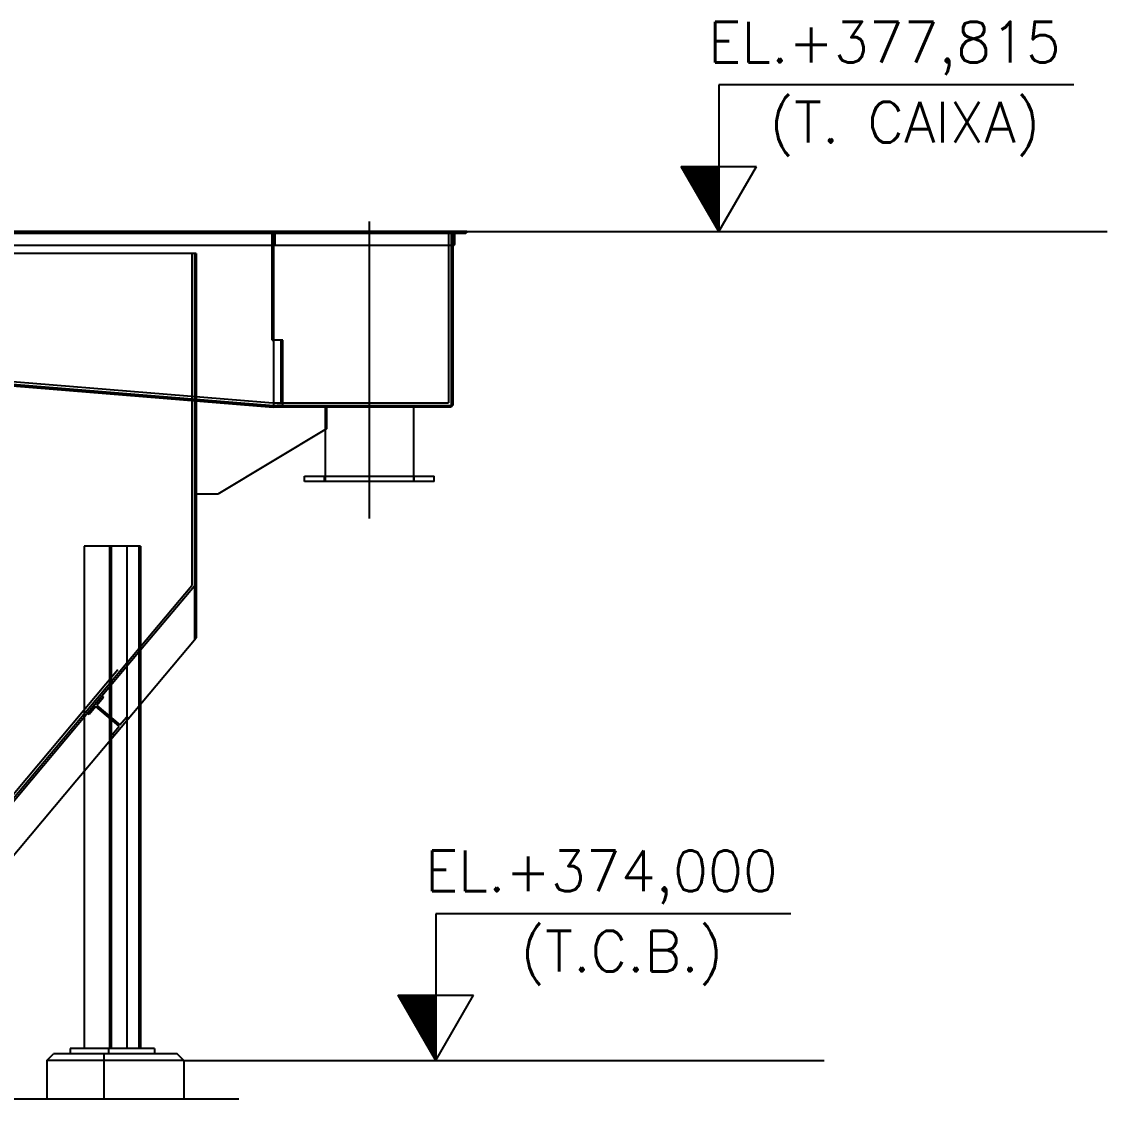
# Model space of a CAD drawing. Header units: metres. Extents: x 0 to 63075, y 0 to 44550.
# Drawn here: x 41030 to 46027, y 29444 to 34403 of the extents above; entities that cross this region are included whole.
import ezdxf
from ezdxf.enums import TextEntityAlignment as Align

# ---------------------------------------------------------------- set-up
doc = ezdxf.new("R2010")
doc.units = ezdxf.units.M
doc.header["$LTSCALE"] = 75
for name, color, linetype in [('GSB', 7, 'Continuous'), ('SDM', 7, 'Continuous'), ('SL1', 8, 'Continuous')]:
    doc.layers.add(name, color=color, linetype=linetype)
doc.styles.add('R100', font='simplex.shx', dxfattribs={"height": 2.5})

# ---------------------------------------------------------------- blocks, each defined once
blk = doc.blocks.new('A$C24fbfe94')
at = {"layer": 'SL1', "ltscale": 200}
for p, q in [((9255.5, 2734.7), (9255.5, 4102)), ((8458, 3955), (5442, 3955)), ((8813.3, 3247.1), (8813.9, 3255.1)), ((9058, 3247.1), (9058, 3147.1)), ((9058, 3147.1), (8558, 2847))]:
    blk.add_line(p, q, dxfattribs=at)
at = {"layer": 'SL1', "extrusion": (2.22045e-16, 1, -2.22045e-16)}
for p, q in [((8872.8, 4055), (4970.5, 4055)), ((5022.7, 4048.6), (9698.9, 4048.6)), ((8873.3, 4055), (8873.3, 4052.6)), ((9703.9, 4055), (8873.3, 4055)), ((8820.3, 4040.7), (8820.3, 3995.5)), ((9641.7, 3991.5), (5032.7, 3991.5)), ((8814.2, 3991.5), (8814.2, 3255)), ((8817.3, 3991.5), (8817, 3991.5)), ((9640.4, 3991.5), (9640.4, 3255)), ((9644.4, 3978.8), (9644.4, 3978.8)), ((8458, 3055), (8458, 2186)), ((7942.7, 2607), (7942.7, 295.6)), ((8059.7, 2607), (8059.7, 295.6)), ((8066.9, 2607), (8066.9, 295.6)), ((8138.5, 2607), (8138.5, 295.6)), ((8194.6, 2607), (8194.6, 295.6)), ((8201.9, 2607), (8201.9, 295.6)), ((8201.5, 1880.4), (8458, 2186)), ((7909.2, 1532), (7943.1, 1572.3)), ((7489.7, 1032), (7909.2, 1532)), ((7877.7, 295.6), (7877.7, 270.2)), ((8054.5, 295.6), (7877.7, 295.6)), ((8054.5, 270.2), (7877.7, 270.2)), ((8054.5, 295.6), (8054.5, 270.2)), ((8266.6, 295.6), (8054.5, 295.6)), ((8266.6, 270.2), (8054.5, 270.2)), ((8266.6, 295.6), (8266.6, 270.2))]:
    blk.add_line(p, q, dxfattribs=at)
at = {"layer": 'SL1', "ltscale": 200, "extrusion": (2.22045e-16, 1, -2.22045e-16)}
for p, q in [((8807.4, 3555), (8807.4, 4048.6)), ((9620.4, 4048.6), (9620.4, 3267)), ((9632.4, 4048.6), (9632.4, 3255)), ((8438, 3955), (8438, 2425.8)), ((8450, 3955), (8450, 2176.5)), ((8458, 3955), (8458, 3287.2)), ((8807.4, 3555), (8815.6, 3555)), ((8858, 3555), (8815.6, 3555)), ((8850, 3263.7), (8850, 3555)), ((8858, 3255), (8858, 3555)), ((8458, 3287.2), (8458, 3055)), ((8814.2, 3267), (9620.4, 3267)), ((8814.2, 3255), (8814.2, 3247)), ((8814.2, 3255), (9632.4, 3255)), ((9052.3, 3255), (9052.3, 3247)), ((9052.3, 3255), (9052.3, 3247)), ((9458.7, 3255), (9458.7, 3247)), ((9632.4, 3255), (9632.4, 3247)), ((9632.4, 3255), (9640.4, 3255)), ((9632.4, 3247), (8814.2, 3247)), ((9052.3, 3247), (9052.3, 2930.1)), ((9458.7, 3247), (9458.7, 2930.1)), ((9458.7, 3247), (9458.7, 2930.1)), ((9052.3, 3143.7), (9052.3, 2930.1)), ((8957, 2930.1), (9553.9, 2930.1)), ((8957, 2904.7), (8957, 2930.1)), ((8957, 2930.1), (9553.9, 2930.1)), ((8957, 2904.7), (8957, 2930.1)), ((9553.9, 2904.7), (8957, 2904.7)), ((9553.9, 2904.7), (8957, 2904.7)), ((9049.5, 2904.7), (9049.5, 2930.1)), ((9049.5, 2904.7), (9049.5, 2930.1)), ((9052.3, 2930.1), (9052.3, 2910.9)), ((9052.3, 2930.1), (9052.3, 2910.9)), ((9458.7, 2930.1), (9458.7, 2910.9)), ((9458.7, 2930.1), (9458.7, 2910.9)), ((9461.5, 2904.7), (9461.5, 2930.1)), ((9461.5, 2904.7), (9461.5, 2930.1)), ((9553.9, 2904.7), (9553.9, 2930.1)), ((9553.9, 2904.7), (9553.9, 2930.1)), ((8558, 2847), (8458, 2847)), ((8059.7, 2607), (7942.7, 2607)), ((8066.9, 2607), (8059.7, 2607)), ((8138.5, 2607), (8066.9, 2607)), ((8194.6, 2607), (8138.5, 2607)), ((8201.9, 2607), (8194.6, 2607)), ((8107.5, 2032), (8438, 2425.8)), ((8119.9, 2032), (8450, 2425.4)), ((8450, 2440.1), (8450, 2425.4)), ((7678.8, 1539.7), (8098.4, 2039.7)), ((7688, 1532), (8107.5, 2032)), ((7700.3, 1532), (8119.9, 2032)), ((7958, 1839.1), (8023.6, 1917.2)), ((8031.5, 1910.6), (8000.8, 1874.1)), ((8023.6, 1917.2), (8031.5, 1910.6)), ((7943.1, 1572.3), (8201.9, 1880.8)), ((7996.6, 1869), (7965.9, 1832.5)), ((8103.4, 1779.4), (7996.6, 1869)), ((8000.8, 1874.1), (8107.6, 1784.5)), ((7965.9, 1832.5), (7958, 1839.1)), ((8107.6, 1784.5), (8138.3, 1821)), ((8138.3, 1821), (8146.2, 1814.4)), ((8072.7, 1742.9), (8103.4, 1779.4)), ((8080.6, 1736.3), (8072.7, 1742.9)), ((7259.3, 1039.7), (7678.8, 1539.7)), ((7268.4, 1032), (7688, 1532)), ((7280.8, 1032), (7700.3, 1532))]:
    blk.add_line(p, q, dxfattribs=at)
at = {"layer": 'SL1', "ltscale": 100, "extrusion": (2.22045e-16, 1, -2.22045e-16)}
blk.add_line((8814.2, 3991.5), (8814.2, 4055), dxfattribs=at)
at = {"layer": 'SL1', "ltscale": 100, "extrusion": (-1.44194e-16, 1, -2.22045e-16)}
blk.add_line((9640.4, 3991.5), (9640.4, 4055), dxfattribs=at)
at = {"layer": 'SL1', "ltscale": 200, "extrusion": (0.003037, 0.999995, -2.22045e-16)}
for p, q in [((5041.4, 3555.1), (8813.3, 3247.1)), ((5042, 3563.1), (8813.9, 3255.1)), ((5054.1, 3574.1), (8850.1, 3264.1))]:
    blk.add_line(p, q, dxfattribs=at)
at = {"layer": 'SL1', "ltscale": 50}
for p, q in [((7771.1, 240.2), (7801.1, 270.2)), ((8371.2, 270.2), (7801.1, 270.2)), ((8401.2, 240.2), (8371.2, 270.2)), ((8401.2, 240.2), (7771.1, 240.2))]:
    blk.add_line(p, q, dxfattribs=at)
at = {"layer": 'SL1'}
for p, q in [((8033.4, 270.2), (8033.4, 61.7)), ((7771.1, 240.2), (7771.1, 61.7)), ((8401.2, 240.2), (8401.2, 61.7)), ((8654.3, 61.7), (1946, 61.7))]:
    blk.add_line(p, q, dxfattribs=at)
blk.add_ellipse((8826.5, 4040.7), major_axis=(0, -7.94), ratio=0.775949, start_param=-3.141593, end_param=-1.570796, dxfattribs=at)
at = {"layer": 'SL1', "extrusion": (-4.93038e-32, -2.22045e-16, -1)}
for centre in [(8870.2, 4052.6), (8817.3, 3995.5)]:
    blk.add_ellipse(centre, major_axis=(0, -3.97), ratio=0.775949, start_param=-1.570796, end_param=0, dxfattribs=at)
at = {"layer": 'SL1'}
blk.add_rational_spline([(9703.9, 4055), (9703.9, 4054.3), (9703.9, 4053.6), (9703.9, 4048.6), (9698.9, 4048.6), (9675.3, 4048.6), (9651.7, 4048.6), (9646.7, 4048.6), (9646.7, 4043.6), (9646.7, 4020.1), (9646.7, 3996.5), (9646.7, 3991.5), (9641.7, 3991.5)], [1, 1, 1, 0.707106781187, 1, 1, 1, 0.707106781187, 1, 1, 1, 0.707106781187, 1], degree=2, knots=[0, 0, 0, 1, 1, 2.570796, 2.570796, 3.570796, 3.570796, 5.141593, 5.141593, 6.141593, 6.141593, 7.712389, 7.712389, 7.712389], dxfattribs=at)
blk = doc.blocks.new('FINISHED_FLOOR')
at = {"layer": 'GSB'}
h = blk.add_hatch(dxfattribs=at)
h.set_pattern_fill('ANSI31', color=2, scale=0.01, style=0)
h.set_pattern_definition([(45, (-526.663677, -323.637693), (-0.0224506403, 0.0224506403), [])])
h.paths.add_polyline_path([(0, 4), (-2.309, 4), (0, 0)])
for p, q in [((0, 9.001), (0, 4)), ((21.779, 9.001), (0, 9.001)), ((-2.309, 4), (2.309, 4)), ((0, 0), (-2.309, 4)), ((0, 4), (0, 0)), ((0, 0), (2.309, 4))]:
    blk.add_line(p, q, dxfattribs=at)
at = {"layer": 'GSB', "color": 3, "style": 'R100'}
for tag, p in [('ELEVACAO', (12.107, 11.251)), ('REFERENCIA', (15.036, 6.536))]:
    blk.add_attdef(tag, text='', height=2.5, dxfattribs=at).set_placement(p, align=Align.MIDDLE)

msp = doc.modelspace()

# ---------------------------------------------------------------- linework, layer by layer
at = {"layer": 'SDM'}
for p, q in [((43078.9, 33437.2), (46026.9, 33437.2)), ((41776.2, 29622.4), (44724.3, 29622.4))]:
    msp.add_line(p, q, dxfattribs=at)

# ---------------------------------------------------------------- block references
at = {"layer": 'GSB'}
ref = msp.add_blockref('FINISHED_FLOOR', (44238.9, 33437.2, -14766.7), dxfattribs=dict(at, xscale=74.99999999999915, yscale=74.99999999999915, zscale=74.99999999999915))
ref.add_attrib('ELEVACAO', 'EL.+377,815', dxfattribs={"color": 3, "height": 187.5, "style": 'R100'}).set_placement((45001.7, 34281, -14766.7), align=Align.MIDDLE)
ref.add_attrib('REFERENCIA', '(T. CAIXA)', dxfattribs={"color": 3, "height": 187.5, "style": 'R100'}).set_placement((45095.5, 33927.4, -14766.7), align=Align.MIDDLE)
ref = msp.add_blockref('FINISHED_FLOOR', (42936.3, 29622.4, -14766.7), dxfattribs=dict(at, xscale=74.99999999999915, yscale=74.99999999999915, zscale=74.99999999999915))
ref.add_attrib('ELEVACAO', 'EL.+374,000', dxfattribs={"color": 3, "height": 187.5, "style": 'R100'}).set_placement((43699, 30466.2, -14766.7), align=Align.MIDDLE)
ref.add_attrib('REFERENCIA', '(T.C.B.)', dxfattribs={"color": 3, "height": 187.5, "style": 'R100'}).set_placement((43792.9, 30112.5, -14766.7), align=Align.MIDDLE)
at = {"layer": 'SDM'}
msp.add_blockref('A$C24fbfe94', (33375, 29382.2), dxfattribs=at)

doc.saveas('drawing.dxf')
